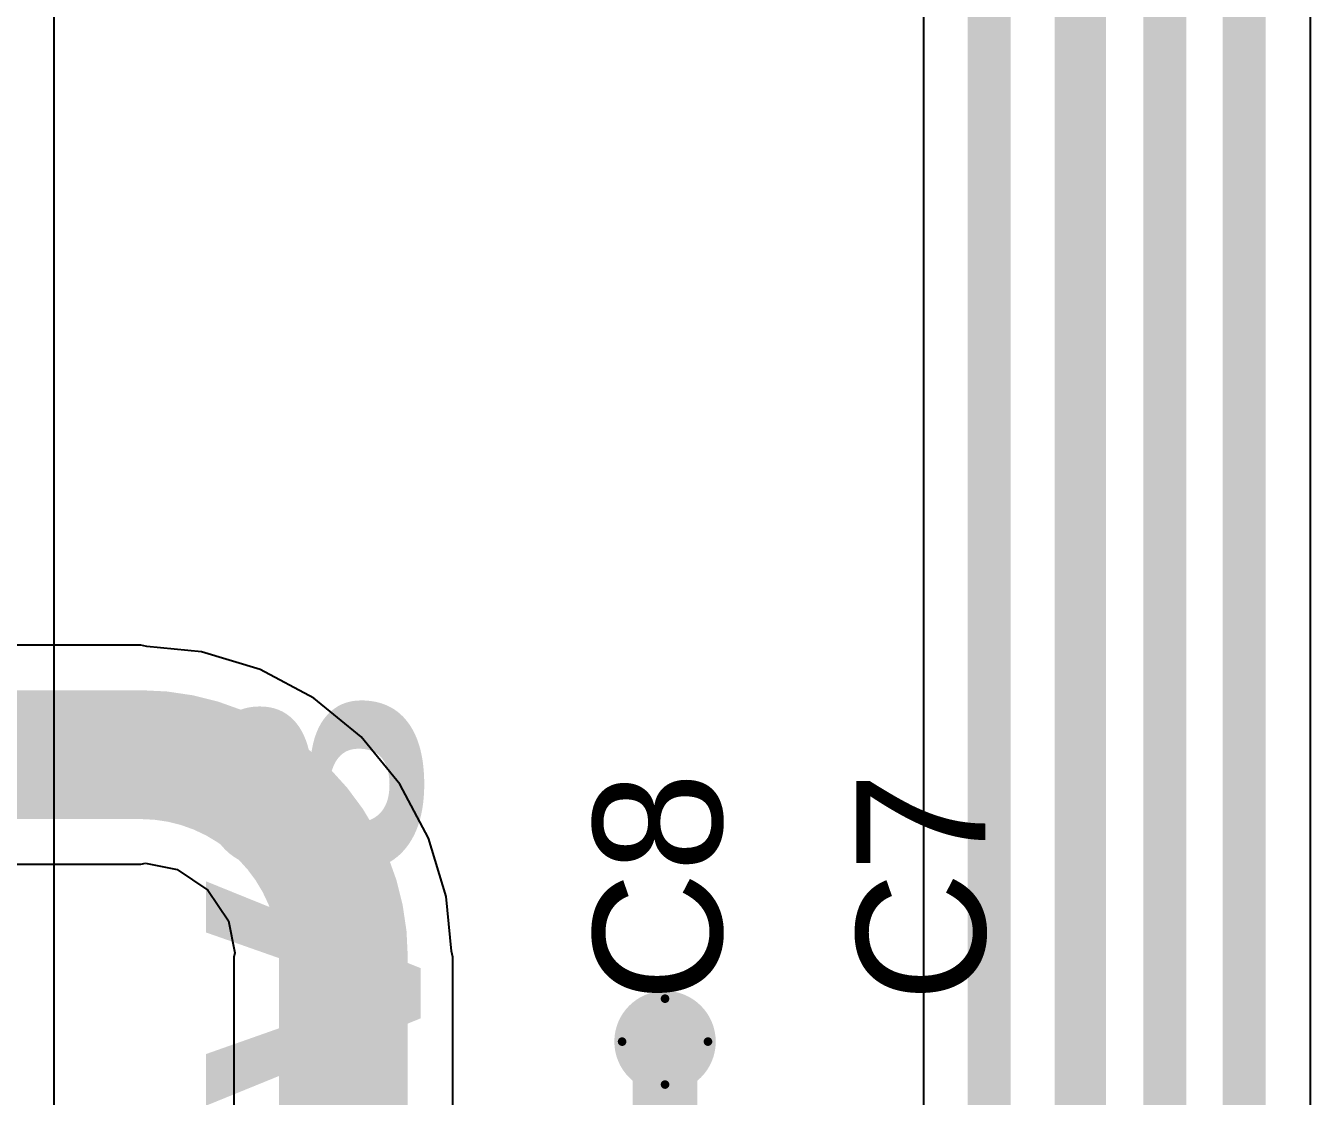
# Model space of a CAD drawing. Header units: inches. Extents: x -4 to 238, y -5 to 115.
# Drawn here: x 52.01 to 59.61, y 10.98 to 17.31 of the extents above; entities that cross this region are included whole.
import ezdxf

# ---------------------------------------------------------------- set-up
doc = ezdxf.new("R2010")
doc.units = ezdxf.units.IN
for name, color, linetype in [('Bottom Layer', 5, 'Continuous'), ('Drill Drawing', 1, 'Continuous'), ('Mechanical 13', 56, 'Continuous'), ('Top Layer', 1, 'Continuous'), ('Top Overlay', 2, 'Continuous'), ('Via Holes', 16, 'Continuous')]:
    doc.layers.add(name, color=color, linetype=linetype)
doc.styles.add('Arial', font='', dxfattribs={"height": 0.2})
doc.styles.add('Arial Black_Bold', font='', dxfattribs={"height": 0.2})
doc.styles.get('Arial').set_extended_font_data('Arial')
doc.styles.get('Arial Black_Bold').set_extended_font_data('Arial Black', bold=True)

msp = doc.modelspace()

# ---------------------------------------------------------------- hatches: boundary and pattern name
at = {"layer": 'Bottom Layer'}
h = msp.add_hatch(color=5, dxfattribs=at)
edge = h.paths.add_edge_path()
edge.add_arc((55.7908841, 11.303), 0.2999994, 0, 360)
at = {"layer": 'Top Layer'}
h = msp.add_hatch(color=1, dxfattribs=at)
edge = h.paths.add_edge_path()
edge.add_arc((55.7908841, 11.303), 0.2999994, 0, 360)
at = {"layer": 'Via Holes'}
h = msp.add_hatch(color=7, dxfattribs=at)
edge = h.paths.add_edge_path()
edge.add_arc((55.7908841, 11.303), 0.1499997, 0, 360)

# ---------------------------------------------------------------- linework, layer by layer
at = {"layer": 'Bottom Layer'}
for p, q in [((59.60824502, 41.65338634), (59.60824755999999, 7.47314736)), ((57.32061942, 31.99315674), (57.32061942, 4.73275406)), ((52.69015624, 13.64744032), (13.9988544, 13.64744032)), ((52.72571624, 13.64036642), (52.69015624, 13.64744032)), ((53.0494875, 13.60847926), (52.72571624, 13.64036642)), ((53.39500878, 13.50366616), (53.0494875, 13.60847926)), ((53.71344096, 13.33345822), (53.39500878, 13.50366616)), ((53.9925514, 13.10439848), (53.71344096, 13.33345822)), ((54.22161113999999, 12.82528804), (53.9925514, 13.10439848)), ((54.39181908, 12.50685586), (54.22161113999999, 12.82528804)), ((54.49663218, 12.16133458), (54.39181908, 12.50685586)), ((13.9988544, 12.35255848), (52.69015624, 12.35255848)), ((52.69015624, 12.35255848), (52.71660018, 12.35781882)), ((52.71660018, 12.35781882), (52.90487005999999, 12.32036906)), ((52.90487005999999, 12.32036906), (53.08689661999999, 12.1987437)), ((53.08689661999999, 12.1987437), (53.20852198, 12.01671714)), ((54.52851934, 11.83756332), (54.49663218, 12.16133458)), ((53.20852198, 12.01671714), (53.24597173999999, 11.82844726)), ((53.24597173999999, 11.82844726), (53.2407114, 11.80200332)), ((53.2407114, 11.80200332), (53.2407114, 9.98825282)), ((54.53559324, 11.80200332), (54.52851934, 11.83756332)), ((54.53559324, 9.97026962), (54.53559324, 11.80200332))]:
    msp.add_line(p, q, dxfattribs=at)
for points in [[(59.21749903999999, 6.982272039999999, 0.254, 0.254, 0), (59.21749903999999, 33.7553046, 0.254, 0.254, 0)], [(58.74715199999999, 6.34068074, 0.254, 0.254, 0), (58.74715199999999, 33.1694917, 0.254, 0.254, 0)], [(58.22265215999999, -1.43096996, 0.254, 0.254, 0), (58.22265215999999, 32.58332828, 0.254, 0.254, 0)], [(57.70908448, -0.7871841, 0.254, 0.254, 0), (57.70908448, 31.99315674, 0.254, 0.254, 0)], [(42.4434, 12.9999994, 0.7619999999999999, 0.7619999999999999, 0), (52.69015624, 12.9999994, 0.7619999999999999, 0.7619999999999999, 0)], [(52.69015624, 12.9999994, 0.7619999999999999, 0.7619999999999999, -0.4142135623730951), (53.88815231999999, 11.80200332, 0.7619999999999999, 0.7619999999999999, 0)], [(53.88815231999999, 9.97026962, 0.7619999999999999, 0.7619999999999999, 0), (53.88815231999999, 11.80200332, 0.7619999999999999, 0.7619999999999999, 0)]]:
    msp.add_lwpolyline(points, format="xyseb", dxfattribs=at)
for points in [[(52.49965624, 12.9999994, 0.3809999999999999, 0.3809999999999999, 1), (52.88065623999999, 12.9999994, 0.3809999999999999, 0.3809999999999999, 1)], [(52.49965624, 12.9999994, 0.3809999999999999, 0.3809999999999999, 1), (52.88065623999999, 12.9999994, 0.3809999999999999, 0.3809999999999999, 1)], [(53.69765232, 11.80200332, 0.3809999999999999, 0.3809999999999999, 1), (54.07865232, 11.80200332, 0.3809999999999999, 0.3809999999999999, 1)], [(53.69765232, 11.80200332, 0.3809999999999999, 0.3809999999999999, 1), (54.07865232, 11.80200332, 0.3809999999999999, 0.3809999999999999, 1)]]:
    msp.add_lwpolyline(points, format="xyseb", close=True, dxfattribs=at)
at = {"layer": 'Drill Drawing'}
for points in [[(55.53688409999999, 11.303, 0.0508, 0.0508, 0), (55.7908841, 11.557, 0.0508, 0.0508, 0)], [(55.7908841, 11.557, 0.0508, 0.0508, 0), (56.04488409999999, 11.303, 0.0508, 0.0508, 0)], [(55.53688409999999, 11.303, 0.0508, 0.0508, 0), (55.7908841, 11.049, 0.0508, 0.0508, 0)], [(55.7908841, 11.049, 0.0508, 0.0508, 0), (56.04488409999999, 11.303, 0.0508, 0.0508, 0)]]:
    msp.add_lwpolyline(points, format="xyseb", dxfattribs=at)
for points in [[(55.7781841, 11.557, 0.0254, 0.0254, 1), (55.8035841, 11.557, 0.0254, 0.0254, 1)], [(55.7781841, 11.557, 0.0254, 0.0254, 1), (55.8035841, 11.557, 0.0254, 0.0254, 1)], [(55.5241841, 11.303, 0.0254, 0.0254, 1), (55.5495841, 11.303, 0.0254, 0.0254, 1)], [(55.5241841, 11.303, 0.0254, 0.0254, 1), (55.5495841, 11.303, 0.0254, 0.0254, 1)], [(56.0321841, 11.303, 0.0254, 0.0254, 1), (56.0575841, 11.303, 0.0254, 0.0254, 1)], [(56.0321841, 11.303, 0.0254, 0.0254, 1), (56.0575841, 11.303, 0.0254, 0.0254, 1)], [(55.7781841, 11.049, 0.0254, 0.0254, 1), (55.8035841, 11.049, 0.0254, 0.0254, 1)], [(55.7781841, 11.049, 0.0254, 0.0254, 1), (55.8035841, 11.049, 0.0254, 0.0254, 1)]]:
    msp.add_lwpolyline(points, format="xyseb", close=True, dxfattribs=at)
at = {"layer": 'Mechanical 13'}
msp.add_lwpolyline([(58.2729975, 4.78572322, 0.254, 0.254, 0), (58.2729975, 46.78572303999999, 0.254, 0.254, 0)], format="xyseb", dxfattribs=at)
at = {"layer": 'Top Layer'}
msp.add_line((52.17719561999999, 1.27501396), (52.17719308, 25.07148656), dxfattribs=at)
msp.add_lwpolyline([(55.7908841, 10.2009702, 0.3809999999999999, 0.3809999999999999, 0), (55.7908841, 11.303, 0.3809999999999999, 0.3809999999999999, 0)], format="xyseb", dxfattribs=at)
msp.add_lwpolyline([(55.69563409999999, 11.303, 0.1905, 0.1905, 1), (55.8861341, 11.303, 0.1905, 0.1905, 1)], format="xyseb", close=True, dxfattribs=at)

# ---------------------------------------------------------------- texts
at = {"layer": 'Top Overlay'}
for s, height, style, p in [('3V3', 1.27, 'Arial Black_Bold', (54.34566474, 9.78096596)), ('C8', 0.7619999999999999, 'Arial', (56.12790146, 11.53664698)), ('C7', 0.7619999999999999, 'Arial', (57.68542691999999, 11.53664952))]:
    msp.add_text(s, height=height, rotation=90, dxfattribs=dict(at, style=style)).set_placement(p)

doc.saveas('drawing.dxf')
